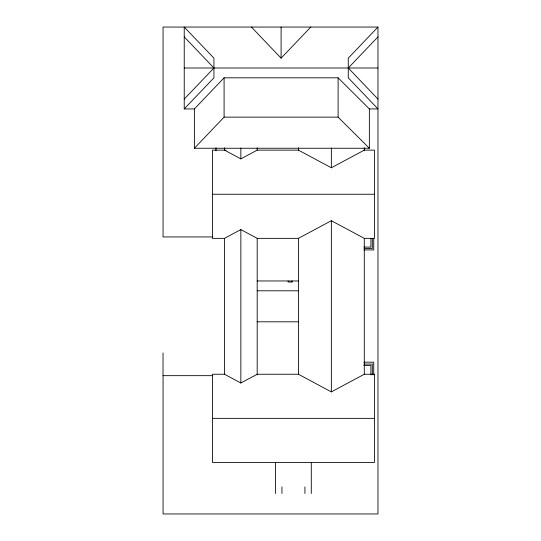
<?xml version="1.0" encoding="UTF-8"?>
<svg xmlns="http://www.w3.org/2000/svg" width="541" height="541" viewBox="0 0 541 541"><rect width="100%" height="100%" fill="white"/><g stroke="black" fill="none" stroke-linecap="round" stroke-linejoin="round"><path stroke-width="0.81" d="M184.231 99.104L213.932 67.99L184.231 36.876M184.231 108.93L213.932 77.823L213.932 58.157L184.231 27.05L184.231 108.93L194.381 108.93L224.089 77.823L338.111 77.823L369.361 108.93L377.97 108.93L348.269 77.823L348.269 58.157L377.97 27.05L163.057 27.05L163.057 236.938L212.769 236.938M369.361 108.93L369.361 148.248L194.381 148.248L224.089 117.133L224.089 77.823M251.396 27.05L281.097 58.157L310.805 27.05M377.97 36.876L348.269 67.99L377.97 99.104M224.515 147.815L224.515 150.134L240.853 158.885L257.191 150.134L298.422 150.134L331.356 167.778L364.289 150.134L374.44 150.134L374.44 238.351L364.289 238.351L331.356 220.708L298.422 238.351L257.191 238.351L240.853 229.6L224.515 238.351L212.43 238.351L212.43 150.134L226.192 150.134M240.853 383.001L257.191 374.25L298.422 374.25L331.356 391.894L364.289 374.25L374.44 374.25L374.44 462.46L212.43 462.46L212.43 374.25L224.515 374.25L240.853 383.001L240.853 229.6M184.231 67.99L377.97 67.99M224.089 117.133L338.111 117.133L369.361 148.248M212.43 194.246L374.44 194.246M363.883 247.095L370.916 247.095L370.916 238.5M364.066 248.502L372.323 248.502L372.323 238.5M364.005 249.915L373.736 249.915L373.736 238.561M257.191 280.962L298.422 280.962M257.191 290.794L298.578 290.794M257.191 321.807L298.578 321.807M364.005 362.193L373.736 362.193L373.736 374.818M364.066 364.093L372.323 364.093L372.323 374.839M363.883 365.506L370.916 365.506L370.916 374.879M163.03 352.948L163.03 375.664L212.769 375.664M212.43 418.355L374.44 418.355M377.97 27.05L377.97 513.95L163.057 513.95L163.057 375.664M364.289 147.754L364.289 150.79M364.289 238.351L364.289 374.25M338.111 77.823L338.111 117.133M331.356 148.011L331.356 167.778M331.356 220.708L331.356 391.894M311.285 462.562L311.285 493.487M304.928 486.907L304.928 493.487M298.422 147.815L298.422 150.134M298.422 238.351L298.422 374.25M291.93 281.949L291.93 280.962L292.005 282.017L288.123 282.017L288.123 280.962M281.942 486.907L281.942 493.487M281.097 27.05L281.097 58.157M275.585 462.562L275.585 493.487M257.191 147.815L257.191 150.134M257.191 238.351L257.191 374.818M240.853 148.051L240.853 158.885M224.515 238.351L224.515 374.25M215.954 147.754L215.954 150.79M194.381 108.93L194.381 148.248"/></g></svg>
